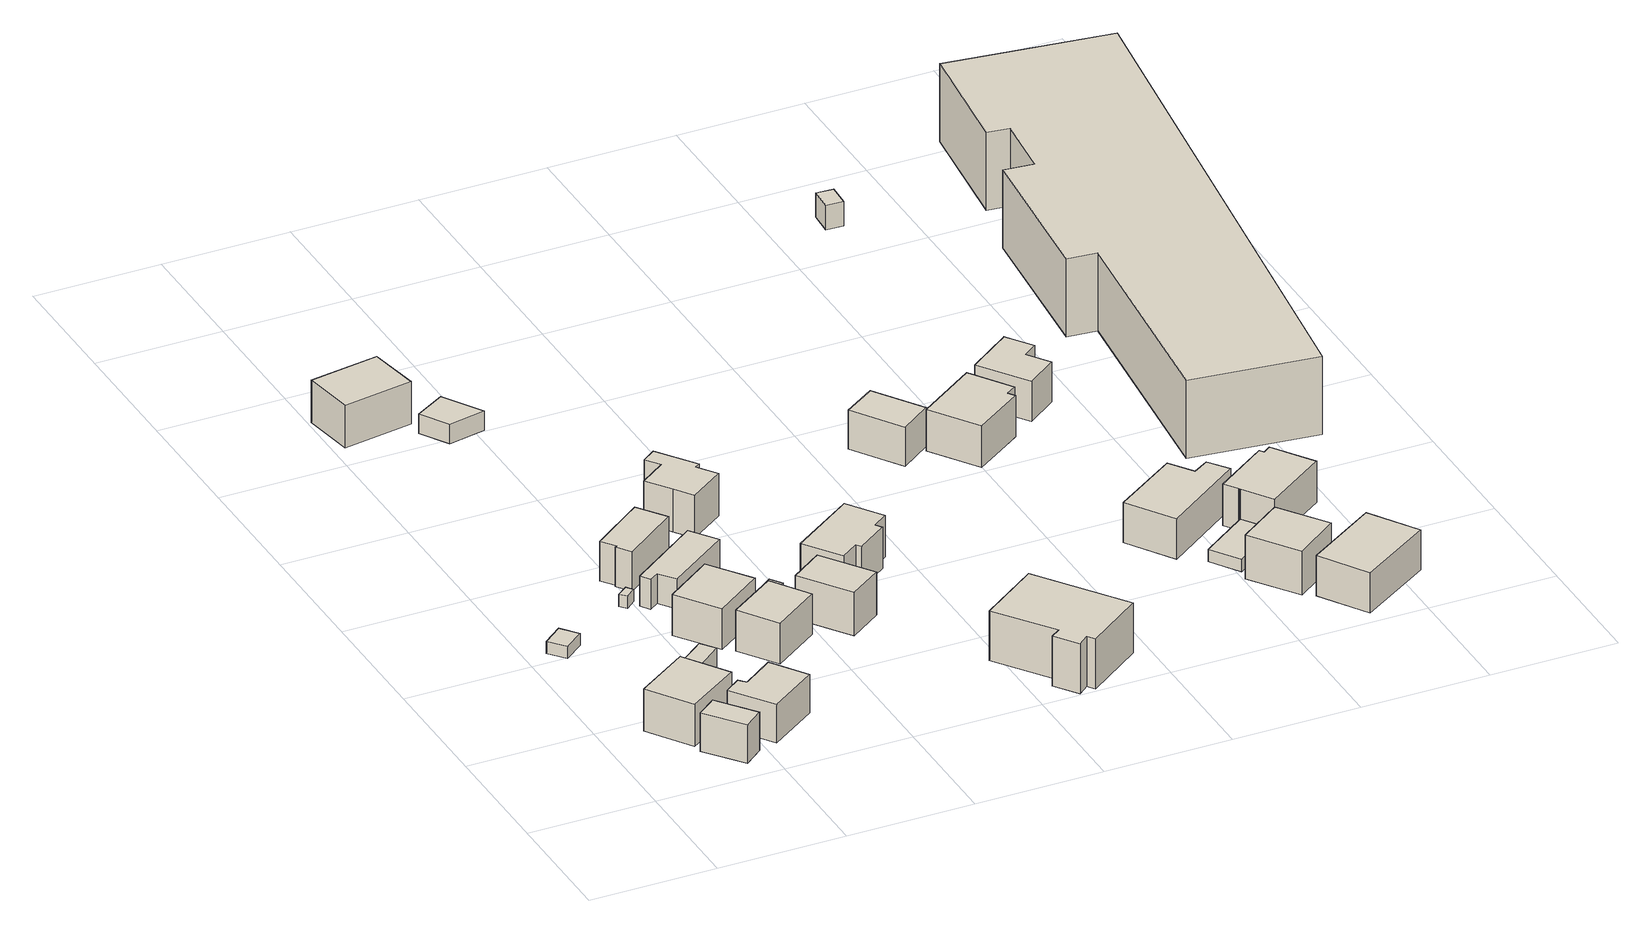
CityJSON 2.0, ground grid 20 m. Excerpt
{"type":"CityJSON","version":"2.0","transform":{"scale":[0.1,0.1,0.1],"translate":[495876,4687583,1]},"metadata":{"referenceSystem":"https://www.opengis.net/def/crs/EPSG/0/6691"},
"CityObjects":{
"building1":{"type":"Building","attributes":{"usage":"411","yearOfConstruction":1976,"measuredHeight":7.1,"storeysAboveGround":1,"storeysBelowGround":9999,"BuildingDetailAttribute.siteArea":-9999,"BuildingDetailAttribute.totalFloorArea":19,"BuildingDetailAttribute.buildingFootprintArea":19,"BuildingDetailAttribute.buildingRoofEdgeArea":28.5,"BuildingDetailAttribute.buildingStructureOrgType":"1","BuildingDetailAttribute.fireproofStructureType":"1003","BuildingDetailAttribute.urbanPlanType":"21","BuildingDetailAttribute.areaClassificationType":"22","BuildingDetailAttribute.districtsAndZonesType":"9","BuildingDetailAttribute.landUseType":"261","BuildingDetailAttribute.buildingCoverageRate":-9999,"BuildingDetailAttribute.floorAreaRate":-9999,"BuildingDetailAttribute.specifiedBuildingCoverageRate":80,"BuildingDetailAttribute.specifiedFloorAreaRate":200,"BuildingDetailAttribute.surveyYear":2018,"TsunamiRiskAttribute.description":"1","TsunamiRiskAttribute.rank":"3","TsunamiRiskAttribute.depth":3.49,"BuildingIDAttribute.prefecture":"01","BuildingIDAttribute.city":"01205","RealEstateIDAttribute.realEstateIDOfBuilding":"4302000089423-0000","RealEstateIDAttribute.numberOfRealEstateIDOfLand":4,"RealEstateIDAttribute.realEstateIDOfLand":"4302000094541-0000","RealEstateIDAttribute.matchingScore":88},"geometry":[{"type":"Solid","lod":"1","boundaries":[[[[0,1,2,3]],[[2,4,5,3]],[[1,6,4,2]],[[0,7,6,1]],[[3,5,7,0]],[[4,6,7,5]]]]}]},
"building2":{"type":"Building","attributes":{"usage":"411","yearOfConstruction":2001,"measuredHeight":9.1,"storeysAboveGround":2,"storeysBelowGround":9999,"BuildingDetailAttribute.siteArea":155,"BuildingDetailAttribute.totalFloorArea":171,"BuildingDetailAttribute.buildingFootprintArea":104,"BuildingDetailAttribute.buildingRoofEdgeArea":85.3,"BuildingDetailAttribute.buildingStructureOrgType":"1","BuildingDetailAttribute.fireproofStructureType":"1003","BuildingDetailAttribute.urbanPlanType":"21","BuildingDetailAttribute.areaClassificationType":"22","BuildingDetailAttribute.districtsAndZonesType":"9","BuildingDetailAttribute.landUseType":"261","BuildingDetailAttribute.buildingCoverageRate":67,"BuildingDetailAttribute.floorAreaRate":110,"BuildingDetailAttribute.specifiedBuildingCoverageRate":80,"BuildingDetailAttribute.specifiedFloorAreaRate":200,"BuildingDetailAttribute.surveyYear":2018,"TsunamiRiskAttribute.description":"1","TsunamiRiskAttribute.rank":"3","TsunamiRiskAttribute.depth":3.38,"BuildingIDAttribute.prefecture":"01","BuildingIDAttribute.city":"01205","RealEstateIDAttribute.realEstateIDOfBuilding":"4302000089430-0000","RealEstateIDAttribute.numberOfRealEstateIDOfLand":2,"RealEstateIDAttribute.realEstateIDOfLand":"4302000094546-0000","RealEstateIDAttribute.matchingScore":96},"geometry":[{"type":"Solid","lod":"1","boundaries":[[[[8,9,10,11]],[[10,12,13,11]],[[9,14,12,10]],[[8,15,14,9]],[[11,13,15,8]],[[12,14,15,13]]]]}]},
"building3":{"type":"Building","attributes":{"usage":"411","yearOfConstruction":1976,"measuredHeight":-9999,"storeysAboveGround":2,"storeysBelowGround":9999,"BuildingDetailAttribute.siteArea":-9999,"BuildingDetailAttribute.totalFloorArea":20,"BuildingDetailAttribute.buildingFootprintArea":10,"BuildingDetailAttribute.buildingRoofEdgeArea":12.9,"BuildingDetailAttribute.buildingStructureOrgType":"1","BuildingDetailAttribute.fireproofStructureType":"1003","BuildingDetailAttribute.urbanPlanType":"21","BuildingDetailAttribute.areaClassificationType":"22","BuildingDetailAttribute.districtsAndZonesType":"5","BuildingDetailAttribute.landUseType":"261","BuildingDetailAttribute.buildingCoverageRate":-9999,"BuildingDetailAttribute.floorAreaRate":-9999,"BuildingDetailAttribute.specifiedBuildingCoverageRate":60,"BuildingDetailAttribute.specifiedFloorAreaRate":200,"BuildingDetailAttribute.surveyYear":2018,"TsunamiRiskAttribute.description":"1","TsunamiRiskAttribute.rank":"3","TsunamiRiskAttribute.depth":3.57,"BuildingIDAttribute.prefecture":"01","BuildingIDAttribute.city":"01205","RealEstateIDAttribute.realEstateIDOfBuilding":"4302001167334-0000","RealEstateIDAttribute.numberOfRealEstateIDOfLand":2,"RealEstateIDAttribute.realEstateIDOfLand":"4302000094562-0000","RealEstateIDAttribute.matchingScore":68},"geometry":[{"type":"Solid","lod":"1","boundaries":[[[[16,17,18,19]],[[18,20,21,19]],[[17,22,20,18]],[[16,23,22,17]],[[19,21,23,16]],[[20,22,23,21]]]]}]},
"building4":{"type":"Building","attributes":{"usage":"461","yearOfConstruction":"0001","measuredHeight":7,"storeysAboveGround":9999,"storeysBelowGround":9999,"BuildingDetailAttribute.siteArea":-9999,"BuildingDetailAttribute.totalFloorArea":-9999,"BuildingDetailAttribute.buildingFootprintArea":-9999,"BuildingDetailAttribute.buildingRoofEdgeArea":-9999,"BuildingDetailAttribute.buildingStructureOrgType":"9","BuildingDetailAttribute.fireproofStructureType":"1011","BuildingDetailAttribute.urbanPlanType":"21","BuildingDetailAttribute.areaClassificationType":"22","BuildingDetailAttribute.districtsAndZonesType":"99","BuildingDetailAttribute.landUseType":"231","BuildingDetailAttribute.buildingCoverageRate":-9999,"BuildingDetailAttribute.floorAreaRate":-9999,"BuildingDetailAttribute.specifiedBuildingCoverageRate":-9999,"BuildingDetailAttribute.specifiedFloorAreaRate":-9999,"BuildingDetailAttribute.surveyYear":2018,"TsunamiRiskAttribute.description":"1","TsunamiRiskAttribute.rank":"3","TsunamiRiskAttribute.depth":3.58,"BuildingIDAttribute.prefecture":"01","BuildingIDAttribute.city":"01205"},"geometry":[{"type":"Solid","lod":"1","boundaries":[[[[24,25,26,27]],[[26,28,29,27]],[[25,30,28,26]],[[24,31,30,25]],[[27,29,31,24]],[[28,30,31,29]]]]}]},
"building5":{"type":"Building","attributes":{"usage":"411","yearOfConstruction":1960,"measuredHeight":7.3,"storeysAboveGround":2,"storeysBelowGround":9999,"BuildingDetailAttribute.siteArea":155,"BuildingDetailAttribute.totalFloorArea":104,"BuildingDetailAttribute.buildingFootprintArea":57,"BuildingDetailAttribute.buildingRoofEdgeArea":66.8,"BuildingDetailAttribute.buildingStructureOrgType":"1","BuildingDetailAttribute.fireproofStructureType":"1003","BuildingDetailAttribute.urbanPlanType":"21","BuildingDetailAttribute.areaClassificationType":"22","BuildingDetailAttribute.districtsAndZonesType":"9","BuildingDetailAttribute.landUseType":"261","BuildingDetailAttribute.buildingCoverageRate":37,"BuildingDetailAttribute.floorAreaRate":67,"BuildingDetailAttribute.specifiedBuildingCoverageRate":80,"BuildingDetailAttribute.specifiedFloorAreaRate":200,"BuildingDetailAttribute.surveyYear":2018,"TsunamiRiskAttribute.description":"1","TsunamiRiskAttribute.rank":"3","TsunamiRiskAttribute.depth":3.54,"BuildingIDAttribute.prefecture":"01","BuildingIDAttribute.city":"01205","RealEstateIDAttribute.realEstateIDOfBuilding":"4302000089425-0000","RealEstateIDAttribute.numberOfRealEstateIDOfLand":1,"RealEstateIDAttribute.realEstateIDOfLand":"4302000094542-0000","RealEstateIDAttribute.matchingScore":95},"geometry":[{"type":"Solid","lod":"1","boundaries":[[[[32,33,34,35,36,37]],[[36,38,39,37]],[[35,40,38,36]],[[34,41,40,35]],[[33,42,41,34]],[[32,43,42,33]],[[37,39,43,32]],[[38,40,41,42,43,39]]]]}]},
"building6":{"type":"Building","attributes":{"usage":"461","yearOfConstruction":"0001","measuredHeight":-9999,"storeysAboveGround":9999,"storeysBelowGround":9999,"BuildingDetailAttribute.siteArea":-9999,"BuildingDetailAttribute.totalFloorArea":-9999,"BuildingDetailAttribute.buildingFootprintArea":-9999,"BuildingDetailAttribute.buildingRoofEdgeArea":-9999,"BuildingDetailAttribute.buildingStructureOrgType":"9","BuildingDetailAttribute.fireproofStructureType":"1011","BuildingDetailAttribute.urbanPlanType":"21","BuildingDetailAttribute.areaClassificationType":"22","BuildingDetailAttribute.districtsAndZonesType":"99","BuildingDetailAttribute.landUseType":"231","BuildingDetailAttribute.buildingCoverageRate":-9999,"BuildingDetailAttribute.floorAreaRate":-9999,"BuildingDetailAttribute.specifiedBuildingCoverageRate":-9999,"BuildingDetailAttribute.specifiedFloorAreaRate":-9999,"BuildingDetailAttribute.surveyYear":2018,"TsunamiRiskAttribute.description":"1","TsunamiRiskAttribute.rank":"3","TsunamiRiskAttribute.depth":3.6,"BuildingIDAttribute.prefecture":"01","BuildingIDAttribute.city":"01205"},"geometry":[{"type":"Solid","lod":"1","boundaries":[[[[44,45,46,47]],[[46,48,49,47]],[[45,50,48,46]],[[44,51,50,45]],[[47,49,51,44]],[[48,50,51,49]]]]}]},
"building7":{"type":"Building","attributes":{"usage":"411","yearOfConstruction":1995,"measuredHeight":7.8,"storeysAboveGround":2,"storeysBelowGround":9999,"BuildingDetailAttribute.siteArea":357,"BuildingDetailAttribute.totalFloorArea":145,"BuildingDetailAttribute.buildingFootprintArea":86,"BuildingDetailAttribute.buildingRoofEdgeArea":92.5,"BuildingDetailAttribute.buildingStructureOrgType":"1","BuildingDetailAttribute.fireproofStructureType":"1003","BuildingDetailAttribute.urbanPlanType":"21","BuildingDetailAttribute.areaClassificationType":"22","BuildingDetailAttribute.districtsAndZonesType":"12","BuildingDetailAttribute.landUseType":"261","BuildingDetailAttribute.buildingCoverageRate":24,"BuildingDetailAttribute.floorAreaRate":41,"BuildingDetailAttribute.specifiedBuildingCoverageRate":60,"BuildingDetailAttribute.specifiedFloorAreaRate":200,"BuildingDetailAttribute.surveyYear":2018,"TsunamiRiskAttribute.description":"1","TsunamiRiskAttribute.rank":"2","TsunamiRiskAttribute.depth":2.89,"BuildingIDAttribute.prefecture":"01","BuildingIDAttribute.city":"01205","RealEstateIDAttribute.realEstateIDOfBuilding":"4302001105743-0000","RealEstateIDAttribute.numberOfRealEstateIDOfLand":2,"RealEstateIDAttribute.realEstateIDOfLand":"4302000093980-0000","RealEstateIDAttribute.matchingScore":93},"geometry":[{"type":"Solid","lod":"1","boundaries":[[[[52,53,54,55]],[[54,56,57,55]],[[53,58,56,54]],[[52,59,58,53]],[[55,57,59,52]],[[56,58,59,57]]]]}]},
"building8":{"type":"Building","attributes":{"usage":"411","yearOfConstruction":1978,"measuredHeight":7.9,"storeysAboveGround":2,"storeysBelowGround":9999,"BuildingDetailAttribute.siteArea":159,"BuildingDetailAttribute.totalFloorArea":114,"BuildingDetailAttribute.buildingFootprintArea":68,"BuildingDetailAttribute.buildingRoofEdgeArea":76,"BuildingDetailAttribute.buildingStructureOrgType":"1","BuildingDetailAttribute.fireproofStructureType":"1003","BuildingDetailAttribute.urbanPlanType":"21","BuildingDetailAttribute.areaClassificationType":"22","BuildingDetailAttribute.districtsAndZonesType":"9","BuildingDetailAttribute.landUseType":"261","BuildingDetailAttribute.buildingCoverageRate":43,"BuildingDetailAttribute.floorAreaRate":72,"BuildingDetailAttribute.specifiedBuildingCoverageRate":80,"BuildingDetailAttribute.specifiedFloorAreaRate":200,"BuildingDetailAttribute.surveyYear":2018,"TsunamiRiskAttribute.description":"1","TsunamiRiskAttribute.rank":"3","TsunamiRiskAttribute.depth":3.55,"BuildingIDAttribute.prefecture":"01","BuildingIDAttribute.city":"01205","RealEstateIDAttribute.realEstateIDOfBuilding":"4302000089391-0000","RealEstateIDAttribute.numberOfRealEstateIDOfLand":1,"RealEstateIDAttribute.realEstateIDOfLand":"4302000094509-0000","RealEstateIDAttribute.matchingScore":94},"geometry":[{"type":"Solid","lod":"1","boundaries":[[[[60,61,62,63]],[[62,64,65,63]],[[61,66,64,62]],[[60,67,66,61]],[[63,65,67,60]],[[64,66,67,65]]]]}]},
"building9":{"type":"Building","attributes":{"usage":"411","yearOfConstruction":2014,"measuredHeight":6.7,"storeysAboveGround":2,"storeysBelowGround":9999,"BuildingDetailAttribute.siteArea":225,"BuildingDetailAttribute.totalFloorArea":104,"BuildingDetailAttribute.buildingFootprintArea":59,"BuildingDetailAttribute.buildingRoofEdgeArea":54.3,"BuildingDetailAttribute.buildingStructureOrgType":"1","BuildingDetailAttribute.fireproofStructureType":"1003","BuildingDetailAttribute.urbanPlanType":"21","BuildingDetailAttribute.areaClassificationType":"22","BuildingDetailAttribute.districtsAndZonesType":"5","BuildingDetailAttribute.landUseType":"261","BuildingDetailAttribute.buildingCoverageRate":26,"BuildingDetailAttribute.floorAreaRate":46,"BuildingDetailAttribute.specifiedBuildingCoverageRate":60,"BuildingDetailAttribute.specifiedFloorAreaRate":200,"BuildingDetailAttribute.surveyYear":2018,"TsunamiRiskAttribute.description":"1","TsunamiRiskAttribute.rank":"3","TsunamiRiskAttribute.depth":3.6,"BuildingIDAttribute.prefecture":"01","BuildingIDAttribute.city":"01205","RealEstateIDAttribute.realEstateIDOfBuilding":"4302001157261-0000","RealEstateIDAttribute.numberOfRealEstateIDOfLand":2,"RealEstateIDAttribute.realEstateIDOfLand":"4302000094515-0000","RealEstateIDAttribute.matchingScore":91},"geometry":[{"type":"Solid","lod":"1","boundaries":[[[[68,69,70,71,72,73]],[[72,74,75,73]],[[71,76,74,72]],[[70,77,76,71]],[[69,78,77,70]],[[68,79,78,69]],[[73,75,79,68]],[[74,76,77,78,79,75]]]]}]},
"building10":{"type":"Building","attributes":{"usage":"411","yearOfConstruction":1980,"measuredHeight":7.6,"storeysAboveGround":2,"storeysBelowGround":9999,"BuildingDetailAttribute.siteArea":100,"BuildingDetailAttribute.totalFloorArea":137,"BuildingDetailAttribute.buildingFootprintArea":69,"BuildingDetailAttribute.buildingRoofEdgeArea":65.2,"BuildingDetailAttribute.buildingStructureOrgType":"1","BuildingDetailAttribute.fireproofStructureType":"1003","BuildingDetailAttribute.urbanPlanType":"21","BuildingDetailAttribute.areaClassificationType":"22","BuildingDetailAttribute.districtsAndZonesType":"9","BuildingDetailAttribute.landUseType":"261","BuildingDetailAttribute.buildingCoverageRate":69,"BuildingDetailAttribute.floorAreaRate":137,"BuildingDetailAttribute.specifiedBuildingCoverageRate":80,"BuildingDetailAttribute.specifiedFloorAreaRate":200,"BuildingDetailAttribute.surveyYear":2018,"TsunamiRiskAttribute.description":"1","TsunamiRiskAttribute.rank":"3","TsunamiRiskAttribute.depth":3.6,"BuildingIDAttribute.prefecture":"01","BuildingIDAttribute.city":"01205","RealEstateIDAttribute.realEstateIDOfBuilding":"4302000089387-0000","RealEstateIDAttribute.numberOfRealEstateIDOfLand":1,"RealEstateIDAttribute.realEstateIDOfLand":"4302000094506-0000","RealEstateIDAttribute.matchingScore":89},"geometry":[{"type":"Solid","lod":"1","boundaries":[[[[80,81,82,83]],[[82,84,85,83]],[[81,86,84,82]],[[80,87,86,81]],[[83,85,87,80]],[[84,86,87,85]]]]}]},
"building11":{"type":"Building","attributes":{"usage":"411","yearOfConstruction":1959,"measuredHeight":6.7,"storeysAboveGround":2,"storeysBelowGround":9999,"BuildingDetailAttribute.siteArea":198,"BuildingDetailAttribute.totalFloorArea":71,"BuildingDetailAttribute.buildingFootprintArea":52,"BuildingDetailAttribute.buildingRoofEdgeArea":92.7,"BuildingDetailAttribute.buildingStructureOrgType":"1","BuildingDetailAttribute.fireproofStructureType":"1003","BuildingDetailAttribute.urbanPlanType":"21","BuildingDetailAttribute.areaClassificationType":"22","BuildingDetailAttribute.districtsAndZonesType":"5","BuildingDetailAttribute.landUseType":"261","BuildingDetailAttribute.buildingCoverageRate":26,"BuildingDetailAttribute.floorAreaRate":36,"BuildingDetailAttribute.specifiedBuildingCoverageRate":60,"BuildingDetailAttribute.specifiedFloorAreaRate":200,"BuildingDetailAttribute.surveyYear":2018,"TsunamiRiskAttribute.description":"1","TsunamiRiskAttribute.rank":"3","TsunamiRiskAttribute.depth":3.59,"BuildingIDAttribute.prefecture":"01","BuildingIDAttribute.city":"01205","RealEstateIDAttribute.realEstateIDOfBuilding":"4302001163288-0000","RealEstateIDAttribute.numberOfRealEstateIDOfLand":2,"RealEstateIDAttribute.realEstateIDOfLand":"4302000094512-0000","RealEstateIDAttribute.matchingScore":91},"geometry":[{"type":"Solid","lod":"1","boundaries":[[[[88,89,90,91,92,93]],[[92,94,95,93]],[[91,96,94,92]],[[90,97,96,91]],[[89,98,97,90]],[[88,99,98,89]],[[93,95,99,88]],[[94,96,97,98,99,95]]]]}]},
"building12":{"type":"Building","attributes":{"usage":"461","yearOfConstruction":"0001","measuredHeight":3.1,"storeysAboveGround":9999,"storeysBelowGround":9999,"BuildingDetailAttribute.siteArea":-9999,"BuildingDetailAttribute.totalFloorArea":-9999,"BuildingDetailAttribute.buildingFootprintArea":-9999,"BuildingDetailAttribute.buildingRoofEdgeArea":-9999,"BuildingDetailAttribute.buildingStructureOrgType":"9","BuildingDetailAttribute.fireproofStructureType":"1011","BuildingDetailAttribute.urbanPlanType":"21","BuildingDetailAttribute.areaClassificationType":"22","BuildingDetailAttribute.districtsAndZonesType":"99","BuildingDetailAttribute.landUseType":"231","BuildingDetailAttribute.buildingCoverageRate":-9999,"BuildingDetailAttribute.floorAreaRate":-9999,"BuildingDetailAttribute.specifiedBuildingCoverageRate":-9999,"BuildingDetailAttribute.specifiedFloorAreaRate":-9999,"BuildingDetailAttribute.surveyYear":2018,"TsunamiRiskAttribute.description":"1","TsunamiRiskAttribute.rank":"2","TsunamiRiskAttribute.depth":2.89,"BuildingIDAttribute.prefecture":"01","BuildingIDAttribute.city":"01205"},"geometry":[{"type":"Solid","lod":"1","boundaries":[[[[100,101,102,103]],[[102,104,105,103]],[[101,106,104,102]],[[100,107,106,101]],[[103,105,107,100]],[[104,106,107,105]]]]}]},
"building13":{"type":"Building","attributes":{"usage":"411","yearOfConstruction":1996,"measuredHeight":3.5,"storeysAboveGround":1,"storeysBelowGround":9999,"BuildingDetailAttribute.siteArea":-9999,"BuildingDetailAttribute.totalFloorArea":33,"BuildingDetailAttribute.buildingFootprintArea":33,"BuildingDetailAttribute.buildingRoofEdgeArea":34.7,"BuildingDetailAttribute.buildingStructureOrgType":"1","BuildingDetailAttribute.fireproofStructureType":"1003","BuildingDetailAttribute.urbanPlanType":"21","BuildingDetailAttribute.areaClassificationType":"22","BuildingDetailAttribute.districtsAndZonesType":"12","BuildingDetailAttribute.landUseType":"261","BuildingDetailAttribute.buildingCoverageRate":-9999,"BuildingDetailAttribute.floorAreaRate":-9999,"BuildingDetailAttribute.specifiedBuildingCoverageRate":60,"BuildingDetailAttribute.specifiedFloorAreaRate":200,"BuildingDetailAttribute.surveyYear":2018,"TsunamiRiskAttribute.description":"1","TsunamiRiskAttribute.rank":"3","TsunamiRiskAttribute.depth":3.29,"BuildingIDAttribute.prefecture":"01","BuildingIDAttribute.city":"01205","RealEstateIDAttribute.realEstateIDOfBuilding":"4302000083601-0000","RealEstateIDAttribute.numberOfRealEstateIDOfLand":36,"RealEstateIDAttribute.realEstateIDOfLand":"4302000093979-0000","RealEstateIDAttribute.matchingScore":93},"geometry":[{"type":"Solid","lod":"1","boundaries":[[[[108,109,110,111]],[[110,112,113,111]],[[109,114,112,110]],[[108,115,114,109]],[[111,113,115,108]],[[112,114,115,113]]]]}]},
"building14":{"type":"Building","attributes":{"usage":"461","yearOfConstruction":"0001","measuredHeight":2.8,"storeysAboveGround":9999,"storeysBelowGround":9999,"BuildingDetailAttribute.siteArea":-9999,"BuildingDetailAttribute.totalFloorArea":-9999,"BuildingDetailAttribute.buildingFootprintArea":-9999,"BuildingDetailAttribute.buildingRoofEdgeArea":-9999,"BuildingDetailAttribute.buildingStructureOrgType":"9","BuildingDetailAttribute.fireproofStructureType":"1011","BuildingDetailAttribute.urbanPlanType":"21","BuildingDetailAttribute.areaClassificationType":"22","BuildingDetailAttribute.districtsAndZonesType":"99","BuildingDetailAttribute.landUseType":"231","BuildingDetailAttribute.buildingCoverageRate":-9999,"BuildingDetailAttribute.floorAreaRate":-9999,"BuildingDetailAttribute.specifiedBuildingCoverageRate":-9999,"BuildingDetailAttribute.specifiedFloorAreaRate":-9999,"BuildingDetailAttribute.surveyYear":2018,"TsunamiRiskAttribute.description":"1","TsunamiRiskAttribute.rank":"3","TsunamiRiskAttribute.depth":3.69,"BuildingIDAttribute.prefecture":"01","BuildingIDAttribute.city":"01205"},"geometry":[{"type":"Solid","lod":"1","boundaries":[[[[116,117,118,119]],[[118,120,121,119]],[[117,122,120,118]],[[116,123,122,117]],[[119,121,123,116]],[[120,122,123,121]]]]}]},
"building15":{"type":"Building","attributes":{"usage":"461","yearOfConstruction":"0001","measuredHeight":2.3,"storeysAboveGround":9999,"storeysBelowGround":9999,"BuildingDetailAttribute.siteArea":-9999,"BuildingDetailAttribute.totalFloorArea":-9999,"BuildingDetailAttribute.buildingFootprintArea":-9999,"BuildingDetailAttribute.buildingRoofEdgeArea":-9999,"BuildingDetailAttribute.buildingStructureOrgType":"9","BuildingDetailAttribute.fireproofStructureType":"1011","BuildingDetailAttribute.urbanPlanType":"21","BuildingDetailAttribute.areaClassificationType":"22","BuildingDetailAttribute.districtsAndZonesType":"99","BuildingDetailAttribute.landUseType":"231","BuildingDetailAttribute.buildingCoverageRate":-9999,"BuildingDetailAttribute.floorAreaRate":-9999,"BuildingDetailAttribute.specifiedBuildingCoverageRate":-9999,"BuildingDetailAttribute.specifiedFloorAreaRate":-9999,"BuildingDetailAttribute.surveyYear":2018,"TsunamiRiskAttribute.description":"1","TsunamiRiskAttribute.rank":"3","TsunamiRiskAttribute.depth":3.63,"BuildingIDAttribute.prefecture":"01","BuildingIDAttribute.city":"01205"},"geometry":[{"type":"Solid","lod":"1","boundaries":[[[[124,125,126,127]],[[126,128,129,127]],[[125,130,128,126]],[[124,131,130,125]],[[127,129,131,124]],[[128,130,131,129]]]]}]},
"building16":{"type":"Building","attributes":{"usage":"411","yearOfConstruction":2009,"measuredHeight":7.8,"storeysAboveGround":2,"storeysBelowGround":9999,"BuildingDetailAttribute.siteArea":155,"BuildingDetailAttribute.totalFloorArea":112,"BuildingDetailAttribute.buildingFootprintArea":59,"BuildingDetailAttribute.buildingRoofEdgeArea":60.9,"BuildingDetailAttribute.buildingStructureOrgType":"1","BuildingDetailAttribute.fireproofStructureType":"1003","BuildingDetailAttribute.urbanPlanType":"21","BuildingDetailAttribute.areaClassificationType":"22","BuildingDetailAttribute.districtsAndZonesType":"9","BuildingDetailAttribute.landUseType":"261","BuildingDetailAttribute.buildingCoverageRate":38,"BuildingDetailAttribute.floorAreaRate":72,"BuildingDetailAttribute.specifiedBuildingCoverageRate":80,"BuildingDetailAttribute.specifiedFloorAreaRate":200,"BuildingDetailAttribute.surveyYear":2018,"TsunamiRiskAttribute.description":"1","TsunamiRiskAttribute.rank":"3","TsunamiRiskAttribute.depth":3.63,"BuildingIDAttribute.prefecture":"01","BuildingIDAttribute.city":"01205","RealEstateIDAttribute.realEstateIDOfBuilding":"4302001148579-0000","RealEstateIDAttribute.numberOfRealEstateIDOfLand":1,"RealEstateIDAttribute.realEstateIDOfLand":"4302001148083-0000","RealEstateIDAttribute.matchingScore":93},"geometry":[{"type":"Solid","lod":"1","boundaries":[[[[132,133,134,135]],[[134,136,137,135]],[[133,138,136,134]],[[132,139,138,133]],[[135,137,139,132]],[[136,138,139,137]]]]}]},
"building17":{"type":"Building","attributes":{"usage":"461","yearOfConstruction":"0001","measuredHeight":8.2,"storeysAboveGround":9999,"storeysBelowGround":9999,"BuildingDetailAttribute.siteArea":-9999,"BuildingDetailAttribute.totalFloorArea":-9999,"BuildingDetailAttribute.buildingFootprintArea":-9999,"BuildingDetailAttribute.buildingRoofEdgeArea":-9999,"BuildingDetailAttribute.buildingStructureOrgType":"9","BuildingDetailAttribute.fireproofStructureType":"1011","BuildingDetailAttribute.urbanPlanType":"21","BuildingDetailAttribute.areaClassificationType":"22","BuildingDetailAttribute.districtsAndZonesType":"99","BuildingDetailAttribute.landUseType":"231","BuildingDetailAttribute.buildingCoverageRate":-9999,"BuildingDetailAttribute.floorAreaRate":-9999,"BuildingDetailAttribute.specifiedBuildingCoverageRate":-9999,"BuildingDetailAttribute.specifiedFloorAreaRate":-9999,"BuildingDetailAttribute.surveyYear":2018,"TsunamiRiskAttribute.description":"1","TsunamiRiskAttribute.rank":"3","TsunamiRiskAttribute.depth":3.53,"BuildingIDAttribute.prefecture":"01","BuildingIDAttribute.city":"01205","RealEstateIDAttribute.realEstateIDOfBuilding":"4302001165930-0000","RealEstateIDAttribute.numberOfRealEstateIDOfLand":2,"RealEstateIDAttribute.realEstateIDOfLand":"4302000094516-0000","RealEstateIDAttribute.matchingScore":91},"geometry":[{"type":"Solid","lod":"1","boundaries":[[[[140,141,142,143,144,145,146,147,148]],[[147,149,150,148]],[[146,151,149,147]],[[145,152,151,146]],[[144,153,152,145]],[[143,154,153,144]],[[142,155,154,143]],[[141,156,155,142]],[[140,157,156,141]],[[148,150,157,140]],[[149,151,152,153,154,155,156,157,150]]]]}]},
"building18":{"type":"Building","attributes":{"usage":"412","yearOfConstruction":1967,"measuredHeight":7.3,"storeysAboveGround":2,"storeysBelowGround":9999,"BuildingDetailAttribute.siteArea":123,"BuildingDetailAttribute.totalFloorArea":178,"BuildingDetailAttribute.buildingFootprintArea":120,"BuildingDetailAttribute.buildingRoofEdgeArea":90.4,"BuildingDetailAttribute.buildingStructureOrgType":"1","BuildingDetailAttribute.fireproofStructureType":"1003","BuildingDetailAttribute.urbanPlanType":"21","BuildingDetailAttribute.areaClassificationType":"22","BuildingDetailAttribute.districtsAndZonesType":"9","BuildingDetailAttribute.landUseType":"261","BuildingDetailAttribute.buildingCoverageRate":98,"BuildingDetailAttribute.floorAreaRate":145,"BuildingDetailAttribute.specifiedBuildingCoverageRate":80,"BuildingDetailAttribute.specifiedFloorAreaRate":200,"BuildingDetailAttribute.surveyYear":2018,"TsunamiRiskAttribute.description":"1","TsunamiRiskAttribute.rank":"3","TsunamiRiskAttribute.depth":3.66,"BuildingIDAttribute.prefecture":"01","BuildingIDAttribute.city":"01205","RealEstateIDAttribute.realEstateIDOfBuilding":"4302000089386-0000","RealEstateIDAttribute.numberOfRealEstateIDOfLand":4,"RealEstateIDAttribute.realEstateIDOfLand":"4302001148084-0000","RealEstateIDAttribute.matchingScore":94},"geometry":[{"type":"Solid","lod":"1","boundaries":[[[[158,159,160,161,162,163,164,165]],[[164,166,167,165]],[[163,168,166,164]],[[162,169,168,163]],[[161,170,169,162]],[[160,171,170,161]],[[159,172,171,160]],[[158,173,172,159]],[[165,167,173,158]],[[166,168,169,170,171,172,173,167]]]]}]},
"building19":{"type":"Building","attributes":{"usage":"402","yearOfConstruction":1996,"measuredHeight":8.6,"storeysAboveGround":2,"storeysBelowGround":9999,"BuildingDetailAttribute.siteArea":363,"BuildingDetailAttribute.totalFloorArea":365,"BuildingDetailAttribute.buildingFootprintArea":180,"BuildingDetailAttribute.buildingRoofEdgeArea":199,"BuildingDetailAttribute.buildingStructureOrgType":"2","BuildingDetailAttribute.fireproofStructureType":"1002","BuildingDetailAttribute.urbanPlanType":"21","BuildingDetailAttribute.areaClassificationType":"22","BuildingDetailAttribute.districtsAndZonesType":"9","BuildingDetailAttribute.landUseType":"261","BuildingDetailAttribute.buildingCoverageRate":50,"BuildingDetailAttribute.floorAreaRate":101,"BuildingDetailAttribute.specifiedBuildingCoverageRate":80,"BuildingDetailAttribute.specifiedFloorAreaRate":200,"BuildingDetailAttribute.surveyYear":2018,"TsunamiRiskAttribute.description":"1","TsunamiRiskAttribute.rank":"3","TsunamiRiskAttribute.depth":3.43,"BuildingIDAttribute.prefecture":"01","BuildingIDAttribute.city":"01205","RealEstateIDAttribute.realEstateIDOfBuilding":"4302000089384-0000","RealEstateIDAttribute.numberOfRealEstateIDOfLand":3,"RealEstateIDAttribute.realEstateIDOfLand":"4302000094504-0000","RealEstateIDAttribute.matchingScore":79},"geometry":[{"type":"Solid","lod":"1","boundaries":[[[[174,175,176,177,178,179,180,181]],[[180,182,183,181]],[[179,184,182,180]],[[178,185,184,179]],[[177,186,185,178]],[[176,187,186,177]],[[175,188,187,176]],[[174,189,188,175]],[[181,183,189,174]],[[182,184,185,186,187,188,189,183]]]]}]},
"building20":{"type":"Building","attributes":{"usage":"411","yearOfConstruction":1977,"measuredHeight":7.3,"storeysAboveGround":2,"storeysBelowGround":9999,"BuildingDetailAttribute.siteArea":108,"BuildingDetailAttribute.totalFloorArea":80,"BuildingDetailAttribute.buildingFootprintArea":40,"BuildingDetailAttribute.buildingRoofEdgeArea":56.2,"BuildingDetailAttribute.buildingStructureOrgType":"1","BuildingDetailAttribute.fireproofStructureType":"1003","BuildingDetailAttribute.urbanPlanType":"21","BuildingDetailAttribute.areaClassificationType":"22","BuildingDetailAttribute.districtsAndZonesType":"12","BuildingDetailAttribute.landUseType":"261","BuildingDetailAttribute.buildingCoverageRate":37,"BuildingDetailAttribute.floorAreaRate":74,"BuildingDetailAttribute.specifiedBuildingCoverageRate":60,"BuildingDetailAttribute.specifiedFloorAreaRate":200,"BuildingDetailAttribute.surveyYear":2018,"TsunamiRiskAttribute.description":"1","TsunamiRiskAttribute.rank":"3","TsunamiRiskAttribute.depth":3.46,"BuildingIDAttribute.prefecture":"01","BuildingIDAttribute.city":"01205","RealEstateIDAttribute.realEstateIDOfBuilding":"4302000083723-0000","RealEstateIDAttribute.numberOfRealEstateIDOfLand":1,"RealEstateIDAttribute.realEstateIDOfLand":"4302000094140-0000","RealEstateIDAttribute.matchingScore":95},"geometry":[{"type":"Solid","lod":"1","boundaries":[[[[190,191,192,193]],[[192,194,195,193]],[[191,196,194,192]],[[190,197,196,191]],[[193,195,197,190]],[[194,196,197,195]]]]}]},
"building21":{"type":"Building","attributes":{"usage":"412","yearOfConstruction":1971,"measuredHeight":7.4,"storeysAboveGround":2,"storeysBelowGround":9999,"BuildingDetailAttribute.siteArea":128,"BuildingDetailAttribute.totalFloorArea":158,"BuildingDetailAttribute.buildingFootprintArea":79,"BuildingDetailAttribute.buildingRoofEdgeArea":101.4,"BuildingDetailAttribute.buildingStructureOrgType":"1","BuildingDetailAttribute.fireproofStructureType":"1003","BuildingDetailAttribute.urbanPlanType":"21","BuildingDetailAttribute.areaClassificationType":"22","BuildingDetailAttribute.districtsAndZonesType":"9","BuildingDetailAttribute.landUseType":"261","BuildingDetailAttribute.buildingCoverageRate":62,"BuildingDetailAttribute.floorAreaRate":123,"BuildingDetailAttribute.specifiedBuildingCoverageRate":80,"BuildingDetailAttribute.specifiedFloorAreaRate":200,"BuildingDetailAttribute.surveyYear":2018,"TsunamiRiskAttribute.description":"1","TsunamiRiskAttribute.rank":"3","TsunamiRiskAttribute.depth":3.25,"BuildingIDAttribute.prefecture":"01","BuildingIDAttribute.city":"01205","RealEstateIDAttribute.realEstateIDOfBuilding":"4302000083699-0000","RealEstateIDAttribute.numberOfRealEstateIDOfLand":1,"RealEstateIDAttribute.realEstateIDOfLand":"4302000094096-0000","RealEstateIDAttribute.matchingScore":96},"geometry":[{"type":"Solid","lod":"1","boundaries":[[[[198,199,200,201,202,203]],[[202,204,205,203]],[[201,206,204,202]],[[200,207,206,201]],[[199,208,207,200]],[[198,209,208,199]],[[203,205,209,198]],[[204,206,207,208,209,205]]]]}]},
"building22":{"type":"Building","attributes":{"usage":"412","yearOfConstruction":1963,"measuredHeight":7.7,"storeysAboveGround":3,"storeysBelowGround":9999,"BuildingDetailAttribute.siteArea":424,"BuildingDetailAttribute.totalFloorArea":145,"BuildingDetailAttribute.buildingFootprintArea":72,"BuildingDetailAttribute.buildingRoofEdgeArea":118.8,"BuildingDetailAttribute.buildingStructureOrgType":"1","BuildingDetailAttribute.fireproofStructureType":"1003","BuildingDetailAttribute.urbanPlanType":"21","BuildingDetailAttribute.areaClassificationType":"22","BuildingDetailAttribute.districtsAndZonesType":"9","BuildingDetailAttribute.landUseType":"261","BuildingDetailAttribute.buildingCoverageRate":17,"BuildingDetailAttribute.floorAreaRate":34,"BuildingDetailAttribute.specifiedBuildingCoverageRate":80,"BuildingDetailAttribute.specifiedFloorAreaRate":200,"BuildingDetailAttribute.surveyYear":2018,"TsunamiRiskAttribute.description":"1","TsunamiRiskAttribute.rank":"3","TsunamiRiskAttribute.depth":3.21,"BuildingIDAttribute.prefecture":"01","BuildingIDAttribute.city":"01205"},"geometry":[{"type":"Solid","lod":"1","boundaries":[[[[210,211,212,213,214,215]],[[214,216,217,215]],[[213,218,216,214]],[[212,219,218,213]],[[211,220,219,212]],[[210,221,220,211]],[[215,217,221,210]],[[216,218,219,220,221,217]]]]}]},
"building23":{"type":"Building","attributes":{"usage":"461","yearOfConstruction":"0001","measuredHeight":-9999,"storeysAboveGround":9999,"storeysBelowGround":9999,"BuildingDetailAttribute.siteArea":-9999,"BuildingDetailAttribute.totalFloorArea":-9999,"BuildingDetailAttribute.buildingFootprintArea":-9999,"BuildingDetailAttribute.buildingRoofEdgeArea":-9999,"BuildingDetailAttribute.buildingStructureOrgType":"9","BuildingDetailAttribute.fireproofStructureType":"1003","BuildingDetailAttribute.urbanPlanType":"21","BuildingDetailAttribute.areaClassificationType":"22","BuildingDetailAttribute.districtsAndZonesType":"99","BuildingDetailAttribute.landUseType":"231","BuildingDetailAttribute.buildingCoverageRate":-9999,"BuildingDetailAttribute.floorAreaRate":-9999,"BuildingDetailAttribute.specifiedBuildingCoverageRate":-9999,"BuildingDetailAttribute.specifiedFloorAreaRate":-9999,"BuildingDetailAttribute.surveyYear":2018,"TsunamiRiskAttribute.description":"1","TsunamiRiskAttribute.rank":"3","TsunamiRiskAttribute.depth":3.3,"BuildingIDAttribute.prefecture":"01","BuildingIDAttribute.city":"01205","RealEstateIDAttribute.realEstateIDOfBuilding":"4302000083658-0000","RealEstateIDAttribute.numberOfRealEstateIDOfLand":148,"RealEstateIDAttribute.realEstateIDOfLand":"4302000093987-0000","RealEstateIDAttribute.matchingScore":97},"geometry":[{"type":"Solid","lod":"1","boundaries":[[[[222,223,224,225,226]],[[225,227,228,226]],[[224,229,227,225]],[[223,230,229,224]],[[222,231,230,223]],[[226,228,231,222]],[[227,229,230,231,228]]]]}]},
"building24":{"type":"Building","attributes":{"usage":"414","yearOfConstruction":1970,"measuredHeight":9.1,"storeysAboveGround":3,"storeysBelowGround":9999,"BuildingDetailAttribute.siteArea":380,"BuildingDetailAttribute.totalFloorArea":142,"BuildingDetailAttribute.buildingFootprintArea":69,"BuildingDetailAttribute.buildingRoofEdgeArea":78.7,"BuildingDetailAttribute.buildingStructureOrgType":"1","BuildingDetailAttribute.fireproofStructureType":"1003","BuildingDetailAttribute.urbanPlanType":"21","BuildingDetailAttribute.areaClassificationType":"22","BuildingDetailAttribute.districtsAndZonesType":"9","BuildingDetailAttribute.landUseType":"261","BuildingDetailAttribute.buildingCoverageRate":18,"BuildingDetailAttribute.floorAreaRate":37,"BuildingDetailAttribute.specifiedBuildingCoverageRate":80,"BuildingDetailAttribute.specifiedFloorAreaRate":200,"BuildingDetailAttribute.surveyYear":2018,"TsunamiRiskAttribute.description":"1","TsunamiRiskAttribute.rank":"3","TsunamiRiskAttribute.depth":3.25,"BuildingIDAttribute.prefecture":"01","BuildingIDAttribute.city":"01205","RealEstateIDAttribute.realEstateIDOfBuilding":"4302000083660-0000","RealEstateIDAttribute.numberOfRealEstateIDOfLand":148,"RealEstateIDAttribute.realEstateIDOfLand":"4302000093987-0000","RealEstateIDAttribute.matchingScore":96},"geometry":[{"type":"Solid","lod":"1","boundaries":[[[[232,233,234,235]],[[234,236,237,235]],[[233,238,236,234]],[[232,239,238,233]],[[235,237,239,232]],[[236,238,239,237]]]]}]},
"building25":{"type":"Building","attributes":{"usage":"411","yearOfConstruction":1971,"measuredHeight":7.5,"storeysAboveGround":3,"storeysBelowGround":9999,"BuildingDetailAttribute.siteArea":110,"BuildingDetailAttribute.totalFloorArea":119,"BuildingDetailAttribute.buildingFootprintArea":59,"BuildingDetailAttribute.buildingRoofEdgeArea":67.3,"BuildingDetailAttribute.buildingStructureOrgType":"1","BuildingDetailAttribute.fireproofStructureType":"1003","BuildingDetailAttribute.urbanPlanType":"21","BuildingDetailAttribute.areaClassificationType":"22","BuildingDetailAttribute.districtsAndZonesType":"12","BuildingDetailAttribute.landUseType":"261","BuildingDetailAttribute.buildingCoverageRate":54,"BuildingDetailAttribute.floorAreaRate":108,"BuildingDetailAttribute.specifiedBuildingCoverageRate":60,"BuildingDetailAttribute.specifiedFloorAreaRate":200,"BuildingDetailAttribute.surveyYear":2018,"TsunamiRiskAttribute.description":"1","TsunamiRiskAttribute.rank":"2","TsunamiRiskAttribute.depth":2.96,"BuildingIDAttribute.prefecture":"01","BuildingIDAttribute.city":"01205","RealEstateIDAttribute.realEstateIDOfBuilding":"4302000083703-0000","RealEstateIDAttribute.numberOfRealEstateIDOfLand":1,"RealEstateIDAttribute.realEstateIDOfLand":"4302000094102-0000","RealEstateIDAttribute.matchingScore":95},"geometry":[{"type":"Solid","lod":"1","boundaries":[[[[240,241,242,243,244,245,246,247]],[[246,248,249,247]],[[245,250,248,246]],[[244,251,250,245]],[[243,252,251,244]],[[242,253,252,243]],[[241,254,253,242]],[[240,255,254,241]],[[247,249,255,240]],[[248,250,251,252,253,254,255,249]]]]}]},
"building26":{"type":"Building","attributes":{"usage":"413","yearOfConstruction":1952,"measuredHeight":7.8,"storeysAboveGround":1,"storeysBelowGround":9999,"BuildingDetailAttribute.siteArea":504,"BuildingDetailAttribute.totalFloorArea":49,"BuildingDetailAttribute.buildingFootprintArea":49,"BuildingDetailAttribute.buildingRoofEdgeArea":120,"BuildingDetailAttribute.buildingStructureOrgType":"2","BuildingDetailAttribute.fireproofStructureType":"1002","BuildingDetailAttribute.urbanPlanType":"21","BuildingDetailAttribute.areaClassificationType":"22","BuildingDetailAttribute.districtsAndZonesType":"9","BuildingDetailAttribute.landUseType":"261","BuildingDetailAttribute.buildingCoverageRate":10,"BuildingDetailAttribute.floorAreaRate":10,"BuildingDetailAttribute.specifiedBuildingCoverageRate":80,"BuildingDetailAttribute.specifiedFloorAreaRate":200,"BuildingDetailAttribute.surveyYear":2018,"TsunamiRiskAttribute.description":"1","TsunamiRiskAttribute.rank":"3","TsunamiRiskAttribute.depth":3.38,"BuildingIDAttribute.prefecture":"01","BuildingIDAttribute.city":"01205"},"geometry":[{"type":"Solid","lod":"1","boundaries":[[[[256,257,258,259]],[[258,260,261,259]],[[257,262,260,258]],[[256,263,262,257]],[[259,261,263,256]],[[260,262,263,261]]]]}]},
"building27":{"type":"Building","attributes":{"usage":"461","yearOfConstruction":"0001","measuredHeight":6.1,"storeysAboveGround":9999,"storeysBelowGround":9999,"BuildingDetailAttribute.siteArea":-9999,"BuildingDetailAttribute.totalFloorArea":-9999,"BuildingDetailAttribute.buildingFootprintArea":-9999,"BuildingDetailAttribute.buildingRoofEdgeArea":-9999,"BuildingDetailAttribute.buildingStructureOrgType":"9","BuildingDetailAttribute.fireproofStructureType":"1011","BuildingDetailAttribute.urbanPlanType":"21","BuildingDetailAttribute.areaClassificationType":"22","BuildingDetailAttribute.districtsAndZonesType":"99","BuildingDetailAttribute.landUseType":"231","BuildingDetailAttribute.buildingCoverageRate":-9999,"BuildingDetailAttribute.floorAreaRate":-9999,"BuildingDetailAttribute.specifiedBuildingCoverageRate":-9999,"BuildingDetailAttribute.specifiedFloorAreaRate":-9999,"BuildingDetailAttribute.surveyYear":2018,"TsunamiRiskAttribute.description":"1","TsunamiRiskAttribute.rank":"3","TsunamiRiskAttribute.depth":3.17,"BuildingIDAttribute.prefecture":"01","BuildingIDAttribute.city":"01205"},"geometry":[{"type":"Solid","lod":"1","boundaries":[[[[264,265,266,267,268,269]],[[268,270,271,269]],[[267,272,270,268]],[[266,273,272,267]],[[265,274,273,266]],[[264,275,274,265]],[[269,271,275,264]],[[270,272,273,274,275,271]]]]}]},
"building28":{"type":"Building","attributes":{"usage":"412","yearOfConstruction":1961,"measuredHeight":8,"storeysAboveGround":3,"storeysBelowGround":9999,"BuildingDetailAttribute.siteArea":-9999,"BuildingDetailAttribute.totalFloorArea":198,"BuildingDetailAttribute.buildingFootprintArea":98,"BuildingDetailAttribute.buildingRoofEdgeArea":150.6,"BuildingDetailAttribute.buildingStructureOrgType":"1","BuildingDetailAttribute.fireproofStructureType":"1011","BuildingDetailAttribute.urbanPlanType":"21","BuildingDetailAttribute.areaClassificationType":"22","BuildingDetailAttribute.districtsAndZonesType":"9","BuildingDetailAttribute.landUseType":"261","BuildingDetailAttribute.buildingCoverageRate":-9999,"BuildingDetailAttribute.floorAreaRate":-9999,"BuildingDetailAttribute.specifiedBuildingCoverageRate":80,"BuildingDetailAttribute.specifiedFloorAreaRate":200,"BuildingDetailAttribute.surveyYear":2018,"TsunamiRiskAttribute.description":"1","TsunamiRiskAttribute.rank":"3","TsunamiRiskAttribute.depth":3.31,"BuildingIDAttribute.prefecture":"01","BuildingIDAttribute.city":"01205"},"geometry":[{"type":"Solid","lod":"1","boundaries":[[[[276,277,278,279,280,281,282,283,284,285]],[[284,286,287,285]],[[283,288,286,284]],[[282,289,288,283]],[[281,290,289,282]],[[280,291,290,281]],[[279,292,291,280]],[[278,293,292,279]],[[277,294,293,278]],[[276,295,294,277]],[[285,287,295,276]],[[286,288,289,290,291,292,293,294,295,287]]]]}]},
"building29":{"type":"Building","attributes":{"usage":"461","yearOfConstruction":"0001","measuredHeight":6.9,"storeysAboveGround":9999,"storeysBelowGround":9999,"BuildingDetailAttribute.siteArea":-9999,"BuildingDetailAttribute.totalFloorArea":-9999,"BuildingDetailAttribute.buildingFootprintArea":-9999,"BuildingDetailAttribute.buildingRoofEdgeArea":-9999,"BuildingDetailAttribute.buildingStructureOrgType":"9","BuildingDetailAttribute.fireproofStructureType":"1011","BuildingDetailAttribute.urbanPlanType":"21","BuildingDetailAttribute.areaClassificationType":"22","BuildingDetailAttribute.districtsAndZonesType":"99","BuildingDetailAttribute.landUseType":"231","BuildingDetailAttribute.buildingCoverageRate":-9999,"BuildingDetailAttribute.floorAreaRate":-9999,"BuildingDetailAttribute.specifiedBuildingCoverageRate":-9999,"BuildingDetailAttribute.specifiedFloorAreaRate":-9999,"BuildingDetailAttribute.surveyYear":2018,"TsunamiRiskAttribute.description":"1","TsunamiRiskAttribute.rank":"3","TsunamiRiskAttribute.depth":3.06,"BuildingIDAttribute.prefecture":"01","BuildingIDAttribute.city":"01205"},"geometry":[{"type":"Solid","lod":"1","boundaries":[[[[296,297,298,299]],[[298,300,301,299]],[[297,302,300,298]],[[296,303,302,297]],[[299,301,303,296]],[[300,302,303,301]]]]}]},
"building30":{"type":"Building","attributes":{"usage":"441","yearOfConstruction":"0001","measuredHeight":14.3,"storeysAboveGround":1,"storeysBelowGround":9999,"BuildingDetailAttribute.siteArea":25828,"BuildingDetailAttribute.totalFloorArea":2357,"BuildingDetailAttribute.buildingFootprintArea":2357,"BuildingDetailAttribute.buildingRoofEdgeArea":2160.1,"BuildingDetailAttribute.buildingStructureOrgType":"3","BuildingDetailAttribute.fireproofStructureType":"1001","BuildingDetailAttribute.urbanPlanType":"21","BuildingDetailAttribute.areaClassificationType":"22","BuildingDetailAttribute.districtsAndZonesType":"12","BuildingDetailAttribute.landUseType":"261","BuildingDetailAttribute.buildingCoverageRate":9,"BuildingDetailAttribute.floorAreaRate":9,"BuildingDetailAttribute.specifiedBuildingCoverageRate":-9999,"BuildingDetailAttribute.specifiedFloorAreaRate":-9999,"BuildingDetailAttribute.surveyYear":2018,"TsunamiRiskAttribute.description":"1","TsunamiRiskAttribute.rank":"3","TsunamiRiskAttribute.depth":3.03,"BuildingIDAttribute.prefecture":"01","BuildingIDAttribute.city":"01205","RealEstateIDAttribute.realEstateIDOfBuilding":"4302000083671-0000","RealEstateIDAttribute.numberOfRealEstateIDOfLand":1,"RealEstateIDAttribute.realEstateIDOfLand":"4302000094041-0000","RealEstateIDAttribute.matchingScore":92},"geometry":[{"type":"Solid","lod":"1","boundaries":[[[[304,305,306,307,308,309,310,311,312,313]],[[312,314,315,313]],[[311,316,314,312]],[[310,317,316,311]],[[309,318,317,310]],[[308,319,318,309]],[[307,320,319,308]],[[306,321,320,307]],[[305,322,321,306]],[[304,323,322,305]],[[313,315,323,304]],[[314,316,317,318,319,320,321,322,323,315]]]]}]}
},
"vertices":[
[159,33,10],[113,91,10],[144,115,10],[189,57,10],[144,115,73],[189,57,73],[113,91,73],[159,33,73],
[197,163,9],[112,107,9],[66,176,9],[150,233,9],[66,176,78],[150,233,78],[112,107,78],[197,163,78],
[54,397,9],[33,422,9],[64,447,9],[85,421,9],[64,447,29],[85,421,29],[33,422,29],[54,397,29],
[214,247,9],[172,214,9],[154,236,9],[197,269,9],[154,236,67],[197,269,67],[172,214,67],[214,247,67],
[297,119,9],[220,66,9],[174,131,9],[199,149,9],[209,139,9],[259,174,9],[209,139,72],[259,174,72],[199,149,72],[174,131,72],[220,66,72],[297,119,72],
[205,497,8],[189,484,8],[180,494,8],[197,507,8],[180,494,28],[197,507,28],[189,484,28],[205,497,28],
[2,1118,13],[112,1136,13],[126,1054,13],[15,1036,13],[126,1054,83],[15,1036,83],[112,1136,83],[2,1118,83],
[337,380,9],[260,325,9],[213,390,9],[290,445,9],[213,390,76],[290,445,76],[260,325,76],[337,380,76],
[301,584,9],[214,521,9],[198,543,9],[201,544,9],[185,566,9],[269,628,9],[185,566,74],[269,628,74],[201,544,74],[198,543,74],[214,521,74],[301,584,74],
[316,255,9],[275,314,9],[351,366,9],[391,307,9],[351,366,76],[391,307,76],[275,314,76],[316,255,76],
[350,522,9],[250,451,9],[231,476,9],[216,466,9],[206,481,9],[320,563,9],[206,481,58],[320,563,58],[216,466,58],[231,476,58],[250,451,58],[350,522,58],
[83,1166,13],[112,1168,13],[113,1152,13],[84,1150,13],[113,1152,36],[84,1150,36],[112,1168,36],[83,1166,36],
[128,1033,9],[176,1062,9],[214,1001,9],[155,989,9],[214,1001,41],[155,989,41],[176,1062,41],[128,1033,41],
[366,388,10],[352,406,10],[382,428,10],[395,410,10],[382,428,36],[395,410,36],[352,406,36],[366,388,36],
[386,361,10],[376,376,10],[391,387,10],[402,372,10],[391,387,30],[402,372,30],[376,376,30],[386,361,30],
[442,277,10],[387,354,10],[439,391,10],[494,314,10],[439,391,81],[494,314,81],[387,354,81],[442,277,81],
[332,729,9],[354,745,9],[397,686,9],[389,681,9],[411,651,9],[355,612,9],[334,641,9],[307,678,9],[348,707,9],[307,678,79],[348,707,79],[334,641,79],[355,612,79],[411,651,79],[389,681,79],[397,686,79],[354,745,79],[332,729,79],
[549,433,10],[556,423,10],[507,389,10],[501,396,10],[473,377,10],[433,433,10],[535,504,10],[573,450,10],[535,504,78],[573,450,78],[433,433,78],[473,377,78],[501,396,78],[507,389,78],[556,423,78],[549,433,78],
[678,16,8],[661,3,8],[635,39,8],[650,49,8],[585,138,8],[678,205,8],[776,70,8],[686,5,8],[776,70,90],[686,5,90],[678,205,90],[585,138,90],[650,49,90],[635,39,90],[661,3,90],[678,16,90],
[703,657,10],[651,733,10],[702,767,10],[753,692,10],[702,767,74],[753,692,74],[651,733,74],[703,657,74],
[869,670,11],[876,660,11],[798,606,11],[747,680,11],[841,745,11],[885,681,11],[841,745,79],[885,681,79],[747,680,79],[798,606,79],[876,660,79],[869,670,79],
[991,409,10],[1017,372,10],[1042,388,10],[1065,357,10],[938,267,10],[890,340,10],[938,267,76],[890,340,76],[1065,357,76],[1042,388,76],[1017,372,76],[991,409,76],
[1050,296,11],[1082,250,11],[1005,196,11],[974,241,11],[1050,295,11],[974,241,31],[1050,295,31],[1005,196,31],[1082,250,31],[1050,296,31],
[1001,177,11],[1071,227,11],[1124,154,11],[1054,103,11],[1124,154,83],[1054,103,83],[1071,227,83],[1001,177,83],
[929,808,14],[935,800,14],[958,768,14],[936,752,14],[960,718,14],[912,683,14],[859,757,14],[928,807,14],[859,757,80],[928,807,80],[912,683,80],[960,718,80],[936,752,80],[958,768,80],[935,800,80],[929,808,80],
[1119,18,11],[1071,93,11],[1184,167,11],[1233,92,11],[1184,167,77],[1233,92,77],[1071,93,77],[1119,18,77],
[956,816,15],[935,800,15],[929,808,15],[928,807,15],[922,817,15],[944,833,15],[922,817,55],[944,833,55],[928,807,55],[929,808,55],[935,800,55],[956,816,55],
[1049,296,12],[1048,298,12],[1034,318,12],[1119,378,12],[1124,371,12],[1136,380,12],[1179,317,12],[1082,250,12],[1050,296,12],[1050,295,12],[1050,296,80],[1050,295,80],[1082,250,80],[1179,317,80],[1136,380,80],[1124,371,80],[1119,378,80],[1034,318,80],[1048,298,80],[1049,296,80],
[904,1307,14],[902,1271,14],[875,1272,14],[877,1309,14],[875,1272,54],[877,1309,54],[902,1271,54],[904,1307,54],
[1102,864,13],[1055,868,13],[1078,1123,13],[1126,1118,13],[1136,1219,13],[1101,1223,13],[1122,1418,13],[1382,1385,13],[1265,477,13],[1065,501,13],[1265,477,141],[1065,501,141],[1382,1385,141],[1122,1418,141],[1101,1223,141],[1136,1219,141],[1126,1118,141],[1078,1123,141],[1055,868,141],[1102,864,141]
]}
